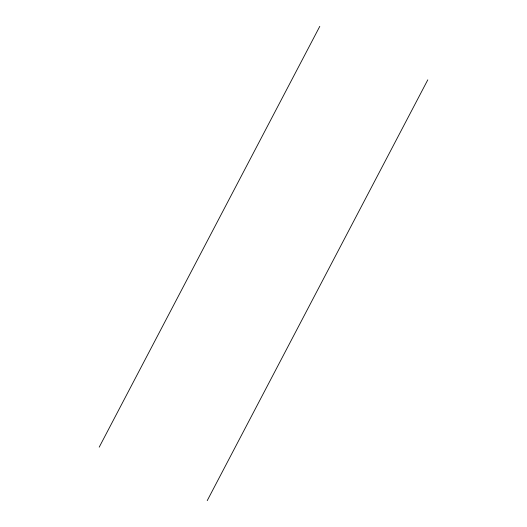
<?xml version="1.0" encoding="UTF-8"?>
<svg xmlns="http://www.w3.org/2000/svg" width="527" height="527" viewBox="0 0 527 527"><rect width="100%" height="100%" fill="white"/><g stroke="black" fill="none" stroke-linecap="round" stroke-linejoin="round"><path stroke-width="0.79" d="M99.208 447.159L319.79 26.35M207.21 500.65L427.792 79.84"/></g></svg>
